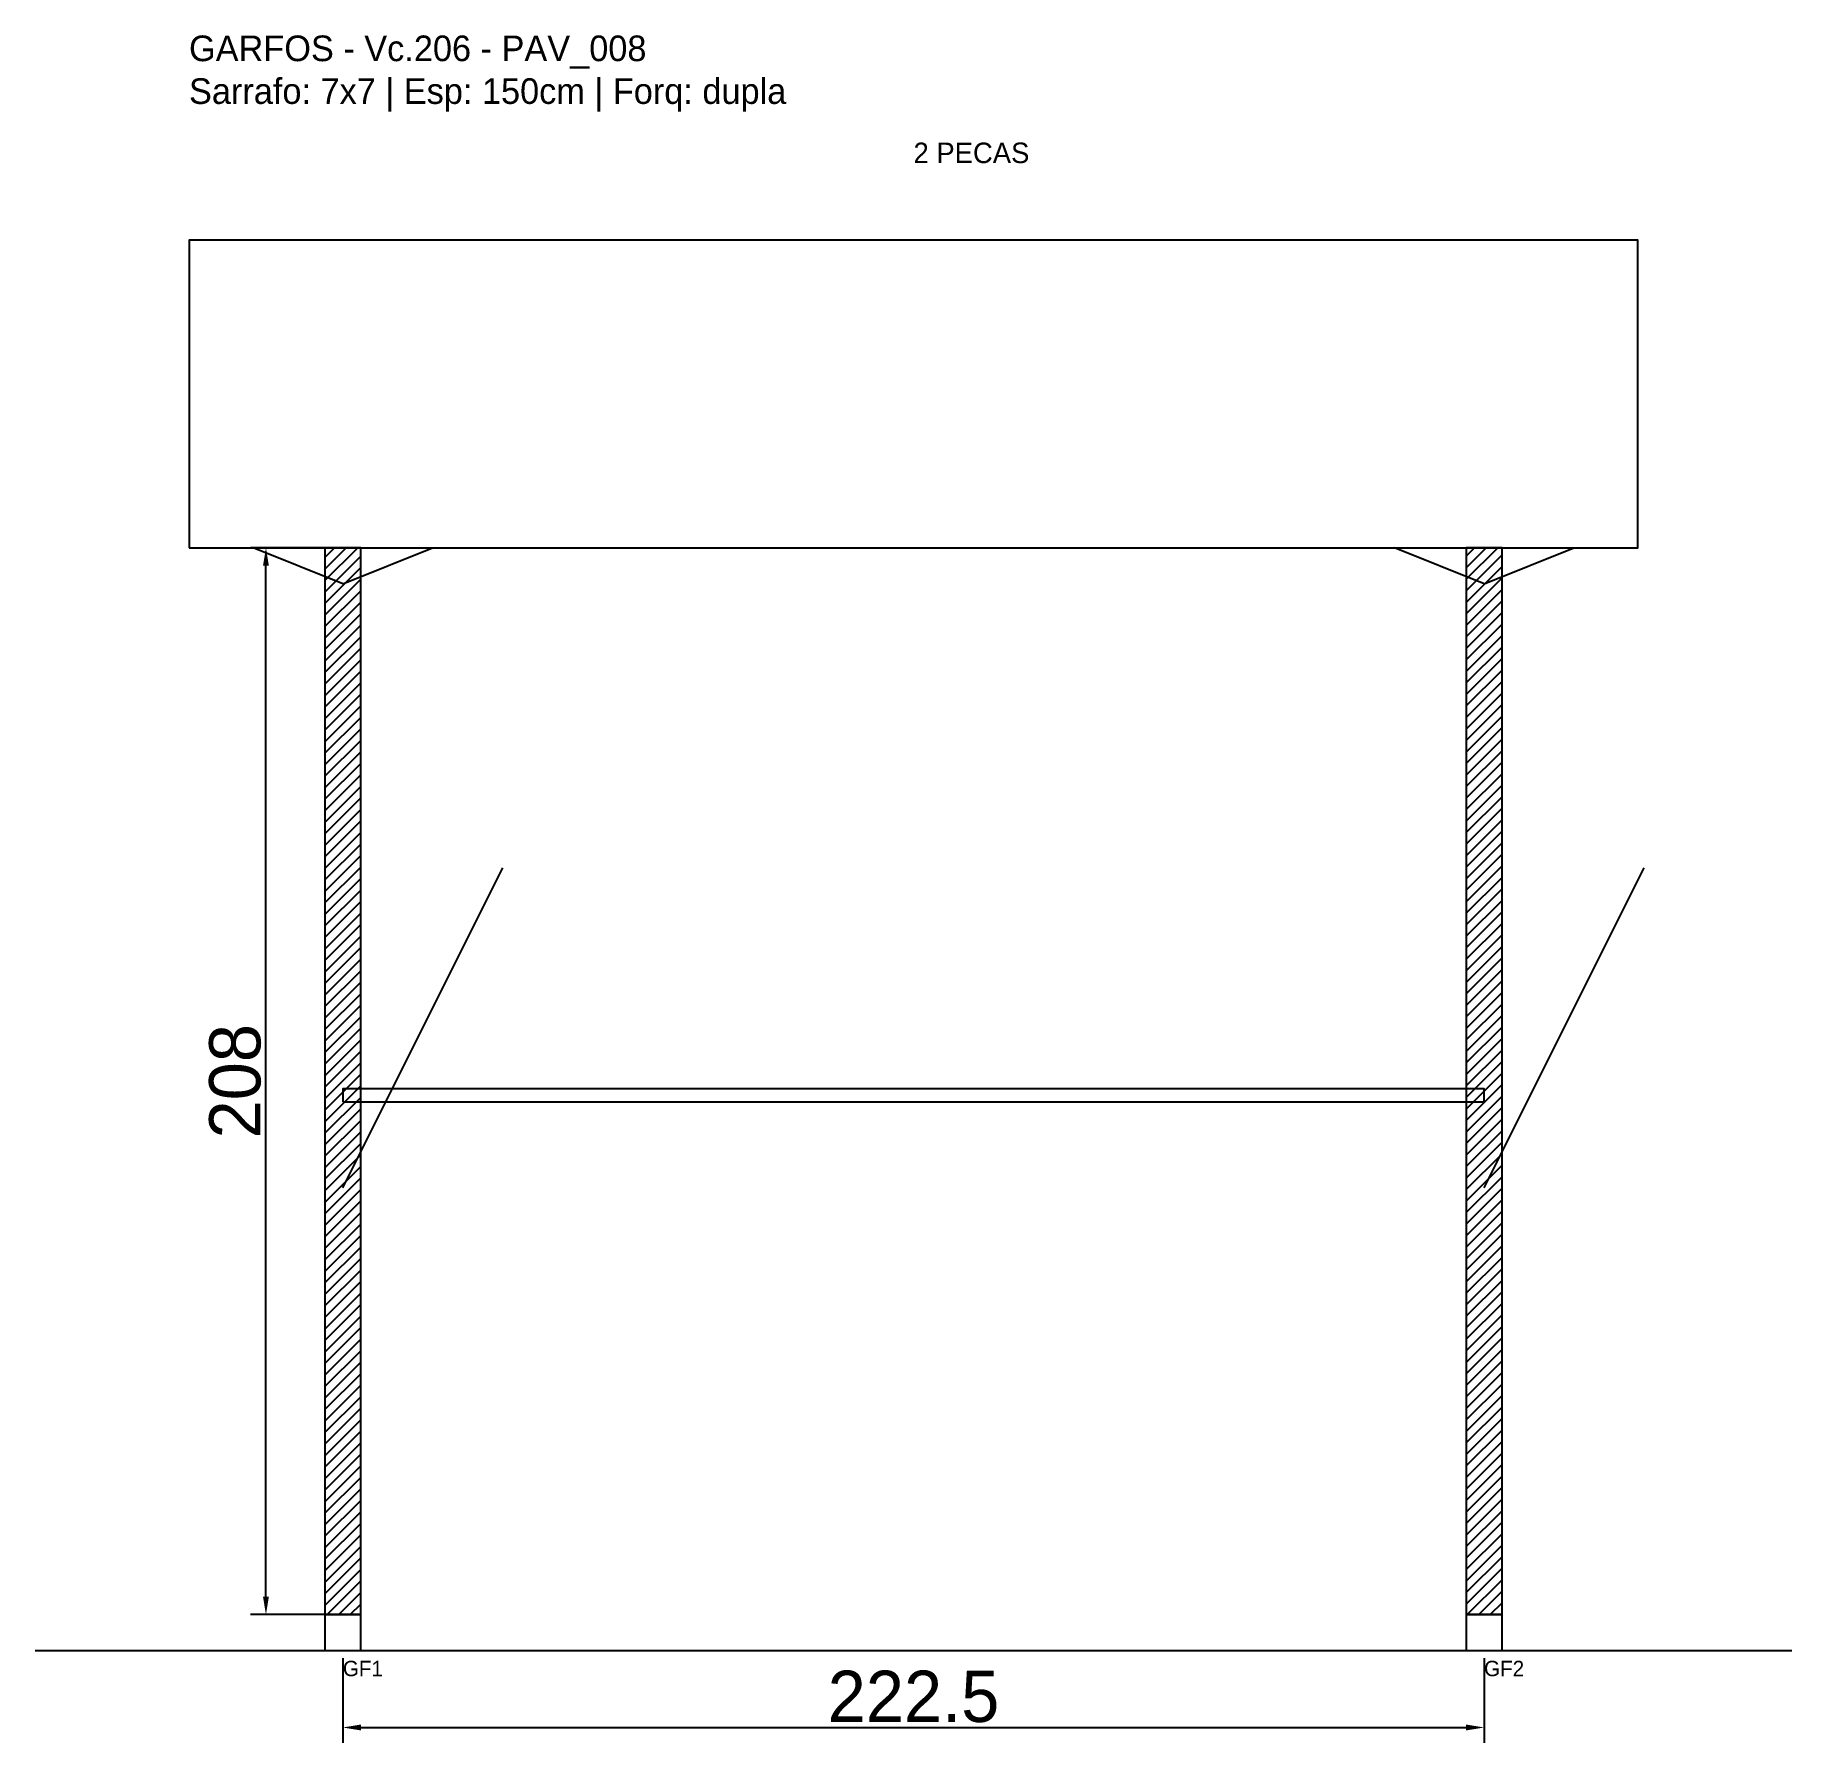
# Model space of a CAD drawing. Header units: metres. Extents: x -30 to 313, y -25 to 308.
import ezdxf

# ---------------------------------------------------------------- set-up
doc = ezdxf.new("R2010")
doc.units = ezdxf.units.M
for name, color, linetype in [('BARRA_ANCORAGEM', 1, 'Continuous'), ('COTA', 241, 'Continuous'), ('GARFOS OK', 3, 'Continuous'), ('NOME DA VIGA', 6, 'Continuous'), ('SARR_7x7', 40, 'Continuous'), ('TIRAS REESCORAMENTO', 252, 'Continuous'), ('VIGAS', 3, 'Continuous')]:
    doc.layers.add(name, color=color, linetype=linetype)
doc.dimstyles.new('EZ DXF', dxfattribs={"dimtxt": 10, "dimasz": 3.5, "dimexe": 3, "dimexo": 1.5, "dimgap": 1, "dimtad": 1, "dimdec": 1, "dimdsep": 46, "dimcen": 2.5, "dimazin": 3, "dimtfac": 1, "dimtmove": 0, "dimatfit": 3})

msp = doc.modelspace()

# ---------------------------------------------------------------- hatches: boundary and pattern name
at = {"layer": 'COTA'}
h = msp.add_hatch(dxfattribs=at)
h.set_pattern_fill('ANSI31', scale=0.5)
h.paths.add_polyline_path([(26.5, 0), (33.5, 0), (33.5, 208), (26.5, 208)])
h = msp.add_hatch(dxfattribs=at)
h.set_pattern_fill('ANSI31', scale=0.5)
h.paths.add_polyline_path([(249, 0), (256, 0), (256, 208), (249, 208)])

# ---------------------------------------------------------------- linework, layer by layer
at = {"layer": 'BARRA_ANCORAGEM'}
for p, q in [((30, 83.2), (61.2, 145.6)), ((252.5, 83.2), (283.7, 145.6))]:
    msp.add_line(p, q, dxfattribs=at)
at = {"layer": 'GARFOS OK'}
for p, q in [((30, 201), (12.5, 208)), ((12.5, 208), (47.5, 208)), ((30, 201), (47.5, 208)), ((252.5, 201), (235, 208)), ((235, 208), (270, 208)), ((252.5, 201), (270, 208))]:
    msp.add_line(p, q, dxfattribs=at)
at = {"layer": 'GARFOS OK', "linetype": 'CONTINUOUS'}
msp.add_line((-30, -7), (312.5, -7), dxfattribs=at)
at = {"layer": 'GARFOS OK'}
for points in [[(26.5, 0), (33.5, 0), (33.5, 208), (26.5, 208), (26.5, 0)], [(249, 0), (256, 0), (256, 208), (249, 208), (249, 0)]]:
    msp.add_lwpolyline(points, dxfattribs=at)
at = {"layer": 'SARR_7x7'}
for points in [[(26.5, -7), (33.5, -7), (33.5, 0), (26.5, 0), (26.5, -7)], [(249, -7), (256, -7), (256, 0), (249, 0), (249, -7)]]:
    msp.add_lwpolyline(points, dxfattribs=at)
at = {"layer": 'TIRAS REESCORAMENTO'}
msp.add_lwpolyline([(30, 100), (252.5, 100), (252.5, 102.5), (30, 102.5), (30, 100)], dxfattribs=at)
at = {"layer": 'VIGAS'}
msp.add_lwpolyline([(0, 208), (282.5, 208), (282.5, 268), (0, 268), (0, 208)], dxfattribs=at)

# ---------------------------------------------------------------- texts
at = {"layer": 'NOME DA VIGA'}
for s, height, p in [('2 PECAS', 4, (141.25, 283)), ('GF1', 3, (30, -12)), ('GF2', 3, (252.5, -12))]:
    msp.add_text(s, height=height, dxfattribs=at).set_placement(p)
at = {"layer": 'NOME DA VIGA', "insert": (0, 293), "char_height": 5, "attachment_point": 7}
msp.add_mtext('GARFOS - Vc.206 - PAV_008\\PSarrafo: 7x7 | Esp: 150cm | Forq: dupla', dxfattribs=at)

# ---------------------------------------------------------------- dimensions: what is measured, and where the dimension line sits
at = {"layer": 'COTA'}
msp.add_linear_dim(base=(15, 0), p1=(30, 0), p2=(30, 208), angle=90, dimstyle='EZ DXF', dxfattribs=at).render()
msp.add_linear_dim(base=(30, -22), p1=(30, -7), p2=(252.5, -7), dimstyle='EZ DXF', dxfattribs=at).render()

doc.saveas('drawing.dxf')
